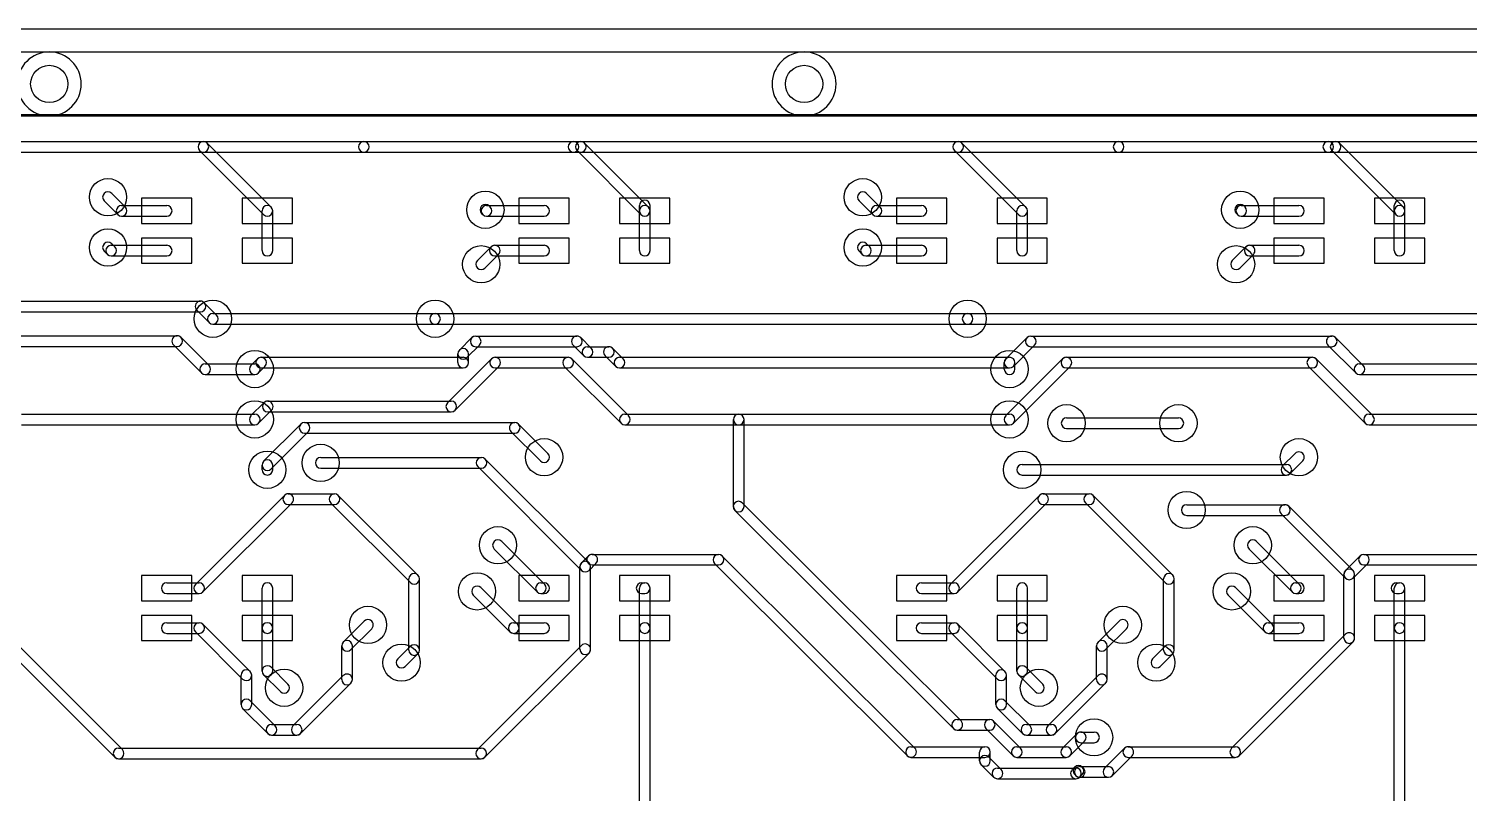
# Model space of a CAD drawing. Extents: x 67 to 209, y -168 to -95.
# Drawn here: x 140.51 to 174.86, y -113.41 to -95.19 of the extents above; entities that cross this region are included whole.
import ezdxf

# ---------------------------------------------------------------- set-up
doc = ezdxf.new("R2010")
doc.units = 0
doc.header["$MEASUREMENT"] = 0
doc.layers.add('BLACK', color=250, linetype='CONTINUOUS')

msp = doc.modelspace()

# ---------------------------------------------------------------- linework, layer by layer
at = {"layer": 'BLACK'}
for p, q in [((67.685, -95.185), (209.315, -95.185)), ((67.685, -95.185), (209.315, -95.185)), ((123, -95.738), (141, -95.738)), ((141, -95.738), (159, -95.738)), ((159, -95.738), (177, -95.738)), ((123, -97.262), (141, -97.262)), ((144.675, -97.238), (135.675, -97.238)), ((144.675, -97.238), (135.675, -97.238)), ((141, -97.262), (159, -97.262)), ((148.5, -97.238), (144.675, -97.238)), ((148.5, -97.238), (144.675, -97.238)), ((153.5, -97.238), (148.5, -97.238)), ((153.5, -97.238), (148.5, -97.238)), ((153.675, -97.238), (153.5, -97.238)), ((153.675, -97.238), (153.5, -97.238)), ((162.675, -97.238), (153.675, -97.238)), ((162.675, -97.238), (153.675, -97.238)), ((159, -97.262), (177, -97.262)), ((166.5, -97.238), (162.675, -97.238)), ((166.5, -97.238), (162.675, -97.238)), ((171.5, -97.238), (166.5, -97.238)), ((171.5, -97.238), (166.5, -97.238)), ((171.675, -97.238), (171.5, -97.238)), ((171.675, -97.238), (171.5, -97.238)), ((180.675, -97.238), (171.675, -97.238)), ((180.675, -97.238), (171.675, -97.238)), ((135.675, -97.873), (144.675, -97.873)), ((135.675, -97.873), (144.675, -97.873)), ((144.675, -97.873), (148.5, -97.873)), ((148.5, -97.873), (153.5, -97.873)), ((148.5, -97.873), (153.5, -97.873)), ((153.5, -97.873), (153.675, -97.873)), ((153.5, -97.873), (153.675, -97.873)), ((153.5, -97.873), (153.675, -97.873)), ((153.675, -97.873), (162.675, -97.873)), ((153.675, -97.873), (162.675, -97.873)), ((162.675, -97.873), (166.5, -97.873)), ((166.5, -97.873), (171.5, -97.873)), ((166.5, -97.873), (171.5, -97.873)), ((171.5, -97.873), (171.675, -97.873)), ((171.5, -97.873), (171.675, -97.873)), ((171.5, -97.873), (171.675, -97.873)), ((171.675, -97.873), (180.675, -97.873)), ((171.675, -97.873), (180.675, -97.873)), ((135.675, -98.127), (144.675, -98.127)), ((135.675, -98.127), (144.675, -98.127)), ((144.585, -98.0898), (146.11, -99.6148)), ((144.675, -98.127), (148.5, -98.127)), ((144.765, -97.9102), (146.29, -99.4352)), ((148.5, -98.127), (153.5, -98.127)), ((148.5, -98.127), (153.5, -98.127)), ((153.5, -98.127), (153.675, -98.127)), ((153.5, -98.127), (153.675, -98.127)), ((153.5, -98.127), (153.675, -98.127)), ((153.585, -98.0898), (155.11, -99.6148)), ((153.675, -98.127), (162.675, -98.127)), ((153.675, -98.127), (162.675, -98.127)), ((153.765, -97.9102), (155.29, -99.4352)), ((162.585, -98.0898), (164.11, -99.6148)), ((162.675, -98.127), (166.5, -98.127)), ((162.765, -97.9102), (164.29, -99.4352)), ((166.5, -98.127), (171.5, -98.127)), ((166.5, -98.127), (171.5, -98.127)), ((171.5, -98.127), (171.675, -98.127)), ((171.5, -98.127), (171.675, -98.127)), ((171.5, -98.127), (171.675, -98.127)), ((171.585, -98.0898), (173.11, -99.6148)), ((171.675, -98.127), (180.675, -98.127)), ((171.675, -98.127), (180.675, -98.127)), ((171.765, -97.9102), (173.29, -99.4352)), ((142.49, -99.1102), (142.815, -99.4352)), ((143.2, -99.225), (143.2, -99.825)), ((144.4, -99.225), (143.2, -99.225)), ((144.4, -99.825), (144.4, -99.225)), ((145.6, -99.225), (145.6, -99.825)), ((146.8, -99.225), (145.6, -99.225)), ((146.8, -99.825), (146.8, -99.225)), ((152.2, -99.225), (152.2, -99.825)), ((153.4, -99.225), (152.2, -99.225)), ((153.4, -99.825), (153.4, -99.225)), ((154.6, -99.225), (154.6, -99.825)), ((155.8, -99.225), (154.6, -99.225)), ((155.8, -99.825), (155.8, -99.225)), ((160.49, -99.1102), (160.815, -99.4352)), ((161.2, -99.225), (161.2, -99.825)), ((162.4, -99.225), (161.2, -99.225)), ((162.4, -99.825), (162.4, -99.225)), ((163.6, -99.225), (163.6, -99.825)), ((164.8, -99.225), (163.6, -99.225)), ((164.8, -99.825), (164.8, -99.225)), ((170.2, -99.225), (170.2, -99.825)), ((171.4, -99.225), (170.2, -99.225)), ((171.4, -99.825), (171.4, -99.225)), ((172.6, -99.225), (172.6, -99.825)), ((173.8, -99.225), (172.6, -99.225)), ((173.8, -99.825), (173.8, -99.225)), ((142.31, -99.2898), (142.635, -99.6148)), ((142.725, -99.398), (143.8, -99.398)), ((146.073, -100.475), (146.073, -99.525)), ((146.073, -100.475), (146.073, -99.525)), ((146.327, -100.475), (146.327, -99.525)), ((146.327, -100.475), (146.327, -99.525)), ((151.31, -99.5898), (151.335, -99.6148)), ((151.425, -99.398), (152.8, -99.398)), ((151.49, -99.4102), (151.515, -99.4352)), ((155.073, -99.525), (155.073, -99.4)), ((155.073, -100.475), (155.073, -99.525)), ((155.073, -100.475), (155.073, -99.525)), ((155.073, -100.475), (155.073, -99.525)), ((155.327, -99.525), (155.327, -99.4)), ((155.327, -100.475), (155.327, -99.525)), ((155.327, -100.475), (155.327, -99.525)), ((155.327, -100.475), (155.327, -99.525)), ((160.31, -99.2898), (160.635, -99.6148)), ((160.725, -99.398), (161.8, -99.398)), ((164.073, -100.475), (164.073, -99.525)), ((164.073, -100.475), (164.073, -99.525)), ((164.327, -100.475), (164.327, -99.525)), ((164.327, -100.475), (164.327, -99.525)), ((169.31, -99.5898), (169.335, -99.6148)), ((169.425, -99.398), (170.8, -99.398)), ((169.49, -99.4102), (169.515, -99.4352)), ((173.073, -99.525), (173.073, -99.4)), ((173.073, -100.475), (173.073, -99.525)), ((173.073, -100.475), (173.073, -99.525)), ((173.073, -100.475), (173.073, -99.525)), ((173.327, -99.525), (173.327, -99.4)), ((173.327, -100.475), (173.327, -99.525)), ((173.327, -100.475), (173.327, -99.525)), ((173.327, -100.475), (173.327, -99.525)), ((142.725, -99.652), (143.8, -99.652)), ((143.2, -99.825), (144.4, -99.825)), ((145.6, -99.825), (146.8, -99.825)), ((151.425, -99.652), (152.8, -99.652)), ((152.2, -99.825), (153.4, -99.825)), ((154.6, -99.825), (155.8, -99.825)), ((160.725, -99.652), (161.8, -99.652)), ((161.2, -99.825), (162.4, -99.825)), ((163.6, -99.825), (164.8, -99.825)), ((169.425, -99.652), (170.8, -99.652)), ((170.2, -99.825), (171.4, -99.825)), ((172.6, -99.825), (173.8, -99.825)), ((143.2, -100.175), (143.2, -100.775)), ((144.4, -100.175), (143.2, -100.175)), ((144.4, -100.775), (144.4, -100.175)), ((145.6, -100.175), (145.6, -100.775)), ((146.8, -100.175), (145.6, -100.175)), ((146.8, -100.775), (146.8, -100.175)), ((152.2, -100.175), (152.2, -100.775)), ((153.4, -100.175), (152.2, -100.175)), ((153.4, -100.775), (153.4, -100.175)), ((154.6, -100.175), (154.6, -100.775)), ((155.8, -100.175), (154.6, -100.175)), ((155.8, -100.775), (155.8, -100.175)), ((161.2, -100.175), (161.2, -100.775)), ((162.4, -100.175), (161.2, -100.175)), ((162.4, -100.775), (162.4, -100.175)), ((163.6, -100.175), (163.6, -100.775)), ((164.8, -100.175), (163.6, -100.175)), ((164.8, -100.775), (164.8, -100.175)), ((170.2, -100.175), (170.2, -100.775)), ((171.4, -100.175), (170.2, -100.175)), ((171.4, -100.775), (171.4, -100.175)), ((172.6, -100.175), (172.6, -100.775)), ((173.8, -100.175), (172.6, -100.175)), ((173.8, -100.775), (173.8, -100.175)), ((142.31, -100.49), (142.385, -100.565)), ((142.475, -100.348), (143.8, -100.348)), ((142.475, -100.602), (143.8, -100.602)), ((142.49, -100.31), (142.565, -100.385)), ((151.21, -100.71), (151.535, -100.385)), ((151.39, -100.89), (151.715, -100.565)), ((151.625, -100.348), (152.8, -100.348)), ((151.625, -100.602), (152.8, -100.602)), ((160.31, -100.49), (160.385, -100.565)), ((160.475, -100.348), (161.8, -100.348)), ((160.475, -100.602), (161.8, -100.602)), ((160.49, -100.31), (160.565, -100.385)), ((169.21, -100.71), (169.535, -100.385)), ((169.39, -100.89), (169.715, -100.565)), ((169.625, -100.348), (170.8, -100.348)), ((169.625, -100.602), (170.8, -100.602)), ((143.2, -100.775), (144.4, -100.775)), ((145.6, -100.775), (146.8, -100.775)), ((152.2, -100.775), (153.4, -100.775)), ((154.6, -100.775), (155.8, -100.775)), ((161.2, -100.775), (162.4, -100.775)), ((163.6, -100.775), (164.8, -100.775)), ((170.2, -100.775), (171.4, -100.775)), ((172.6, -100.775), (173.8, -100.775)), ((127.194, -101.679), (144.606, -101.679)), ((127.194, -101.933), (144.606, -101.933)), ((144.81, -102.19), (144.516, -101.896)), ((144.99, -102.01), (144.696, -101.716)), ((144.9, -101.973), (150.2, -101.973)), ((150.2, -101.973), (162.9, -101.973)), ((162.9, -101.973), (180.9, -101.973)), ((144.9, -102.227), (150.2, -102.227)), ((150.2, -102.227), (162.9, -102.227)), ((162.9, -102.227), (180.9, -102.227)), ((131.103, -102.505), (144.051, -102.505)), ((144.809, -103.21), (144.141, -102.542)), ((151.078, -102.548), (150.78, -102.846)), ((151.168, -102.511), (153.582, -102.511)), ((153.926, -102.802), (153.672, -102.548)), ((164.318, -102.548), (163.81, -103.056)), ((164.408, -102.511), (171.582, -102.511)), ((172.335, -103.21), (171.672, -102.548)), ((131.103, -102.759), (144.051, -102.759)), ((144.629, -103.39), (143.961, -102.722)), ((146.054, -103.019), (150.87, -103.019)), ((150.743, -103.146), (150.743, -102.936)), ((151.258, -102.728), (150.96, -103.026)), ((150.997, -103.146), (150.997, -102.936)), ((151.168, -102.765), (153.582, -102.765)), ((151.632, -103.019), (153.372, -103.019)), ((153.746, -102.982), (153.492, -102.728)), ((153.836, -102.765), (154.343, -102.765)), ((153.836, -103.019), (154.343, -103.019)), ((154.507, -103.236), (154.253, -102.982)), ((154.687, -103.056), (154.433, -102.802)), ((154.597, -103.019), (163.9, -103.019)), ((164.498, -102.728), (163.99, -103.236)), ((164.408, -102.765), (171.582, -102.765)), ((165.254, -103.019), (171.118, -103.019)), ((172.155, -103.39), (171.492, -102.728)), ((144.719, -103.173), (145.9, -103.173)), ((145.964, -103.056), (145.81, -103.21)), ((146.144, -103.236), (145.99, -103.39)), ((146.054, -103.273), (150.87, -103.273)), ((150.497, -104.101), (151.542, -103.056)), ((150.677, -104.281), (151.722, -103.236)), ((151.632, -103.273), (153.372, -103.273)), ((153.282, -103.236), (154.636, -104.59)), ((153.462, -103.056), (154.816, -104.41)), ((154.597, -103.273), (163.9, -103.273)), ((163.773, -103.3), (163.773, -103.146)), ((163.81, -104.41), (165.164, -103.056)), ((163.99, -104.59), (165.344, -103.236)), ((164.027, -103.3), (164.027, -103.146)), ((165.254, -103.273), (171.118, -103.273)), ((171.028, -103.236), (172.382, -104.59)), ((171.208, -103.056), (172.562, -104.41)), ((172.245, -103.173), (181.9, -103.173)), ((144.719, -103.427), (145.9, -103.427)), ((172.245, -103.427), (181.9, -103.427)), ((146.209, -104.064), (150.587, -104.064)), ((140.341, -104.373), (145.9, -104.373)), ((145.81, -104.41), (146.119, -104.101)), ((145.99, -104.59), (146.299, -104.281)), ((146.209, -104.318), (150.587, -104.318)), ((154.726, -104.373), (157.44, -104.373)), ((157.44, -104.373), (163.9, -104.373)), ((172.472, -104.373), (181.9, -104.373)), ((140.341, -104.627), (145.9, -104.627)), ((146.999, -104.61), (146.11, -105.499)), ((147.089, -104.573), (152.1, -104.573)), ((152.89, -105.31), (152.19, -104.61)), ((154.726, -104.627), (157.44, -104.627)), ((157.313, -106.575), (157.313, -104.5)), ((157.44, -104.627), (163.9, -104.627)), ((157.567, -106.575), (157.567, -104.5)), ((165.259, -104.463), (167.926, -104.463)), ((165.259, -104.717), (167.926, -104.717)), ((172.472, -104.627), (181.9, -104.627)), ((147.179, -104.79), (146.29, -105.679)), ((147.089, -104.827), (152.1, -104.827)), ((152.71, -105.49), (152.01, -104.79)), ((147.472, -105.409), (151.308, -105.409)), ((151.398, -105.446), (153.871, -107.92)), ((170.41, -105.61), (170.71, -105.31)), ((146.073, -105.7), (146.073, -105.589)), ((146.327, -105.7), (146.327, -105.589)), ((147.472, -105.663), (151.308, -105.663)), ((151.218, -105.626), (153.691, -108.1)), ((164.2, -105.573), (170.5, -105.573)), ((170.59, -105.79), (170.89, -105.49)), ((164.2, -105.827), (170.5, -105.827)), ((144.485, -108.435), (146.61, -106.31)), ((146.7, -106.273), (147.8, -106.273)), ((147.89, -106.31), (149.79, -108.21)), ((162.485, -108.435), (164.61, -106.31)), ((164.7, -106.273), (165.8, -106.273)), ((165.89, -106.31), (167.79, -108.21)), ((136.773, -106.764), (142.563, -112.554)), ((136.953, -106.584), (142.743, -112.374)), ((144.665, -108.615), (146.79, -106.49)), ((146.7, -106.527), (147.8, -106.527)), ((147.71, -106.49), (149.61, -108.39)), ((157.346, -106.669), (162.565, -111.87)), ((157.525, -106.489), (162.744, -111.69)), ((162.665, -108.615), (164.79, -106.49)), ((164.7, -106.527), (165.8, -106.527)), ((165.71, -106.49), (167.61, -108.39)), ((168.123, -106.533), (170.466, -106.533)), ((168.123, -106.787), (170.466, -106.787)), ((171.91, -108.284), (170.376, -106.75)), ((172.09, -108.104), (170.556, -106.57)), ((151.79, -107.41), (152.815, -108.435)), ((169.79, -107.41), (170.815, -108.435)), ((151.61, -107.59), (152.635, -108.615)), ((153.691, -107.92), (153.857, -107.754)), ((153.947, -107.717), (156.96, -107.717)), ((157.046, -107.758), (161.642, -112.338)), ((169.61, -107.59), (170.635, -108.615)), ((171.91, -108.104), (172.261, -107.754)), ((172.351, -107.717), (175.412, -107.717)), ((153.654, -109.981), (153.654, -108.01)), ((153.871, -108.1), (154.037, -107.934)), ((153.908, -109.981), (153.908, -108.01)), ((153.947, -107.971), (156.96, -107.971)), ((156.867, -107.938), (161.463, -112.518)), ((171.873, -109.714), (171.873, -108.194)), ((172.09, -108.284), (172.441, -107.934)), ((172.127, -109.714), (172.127, -108.194)), ((172.351, -107.971), (175.412, -107.971)), ((143.2, -108.225), (143.2, -108.825)), ((144.4, -108.225), (143.2, -108.225)), ((143.8, -108.398), (144.575, -108.398)), ((144.4, -108.825), (144.4, -108.225)), ((145.6, -108.225), (145.6, -108.825)), ((146.8, -108.225), (145.6, -108.225)), ((146.073, -109.475), (146.073, -108.525)), ((146.327, -109.475), (146.327, -108.525)), ((146.8, -108.825), (146.8, -108.225)), ((149.573, -110), (149.573, -108.3)), ((149.827, -110), (149.827, -108.3)), ((151.29, -108.51), (152.165, -109.385)), ((152.2, -108.225), (152.2, -108.825)), ((153.4, -108.225), (152.2, -108.225)), ((152.725, -108.398), (152.8, -108.398)), ((153.4, -108.825), (153.4, -108.225)), ((154.6, -108.225), (154.6, -108.825)), ((155.8, -108.225), (154.6, -108.225)), ((155.073, -109.475), (155.073, -108.525)), ((155.125, -108.398), (155.2, -108.398)), ((155.327, -109.475), (155.327, -108.525)), ((155.8, -108.825), (155.8, -108.225)), ((161.2, -108.225), (161.2, -108.825)), ((162.4, -108.225), (161.2, -108.225)), ((161.8, -108.398), (162.575, -108.398)), ((162.4, -108.825), (162.4, -108.225)), ((163.6, -108.225), (163.6, -108.825)), ((164.8, -108.225), (163.6, -108.225)), ((164.073, -109.475), (164.073, -108.525)), ((164.327, -109.475), (164.327, -108.525)), ((164.8, -108.825), (164.8, -108.225)), ((167.573, -110), (167.573, -108.3)), ((167.827, -110), (167.827, -108.3)), ((169.29, -108.51), (170.165, -109.385)), ((170.2, -108.225), (170.2, -108.825)), ((171.4, -108.225), (170.2, -108.225)), ((170.725, -108.398), (170.8, -108.398)), ((171.4, -108.825), (171.4, -108.225)), ((172.6, -108.225), (172.6, -108.825)), ((173.8, -108.225), (172.6, -108.225)), ((173.073, -109.475), (173.073, -108.525)), ((173.125, -108.398), (173.2, -108.398)), ((173.327, -109.475), (173.327, -108.525)), ((173.8, -108.825), (173.8, -108.225)), ((143.2, -108.825), (144.4, -108.825)), ((143.8, -108.652), (144.575, -108.652)), ((145.6, -108.825), (146.8, -108.825)), ((151.11, -108.69), (151.985, -109.565)), ((152.2, -108.825), (153.4, -108.825)), ((152.725, -108.652), (152.8, -108.652)), ((154.6, -108.825), (155.8, -108.825)), ((155.125, -108.652), (155.2, -108.652)), ((161.2, -108.825), (162.4, -108.825)), ((161.8, -108.652), (162.575, -108.652)), ((163.6, -108.825), (164.8, -108.825)), ((169.11, -108.69), (169.985, -109.565)), ((170.2, -108.825), (171.4, -108.825)), ((170.725, -108.652), (170.8, -108.652)), ((172.6, -108.825), (173.8, -108.825)), ((173.125, -108.652), (173.2, -108.652)), ((143.2, -109.175), (143.2, -109.775)), ((144.4, -109.175), (143.2, -109.175)), ((144.4, -109.775), (144.4, -109.175)), ((145.6, -109.175), (145.6, -109.775)), ((146.8, -109.175), (145.6, -109.175)), ((146.8, -109.775), (146.8, -109.175)), ((152.2, -109.175), (152.2, -109.775)), ((153.4, -109.175), (152.2, -109.175)), ((153.4, -109.775), (153.4, -109.175)), ((154.6, -109.175), (154.6, -109.775)), ((155.8, -109.175), (154.6, -109.175)), ((155.8, -109.775), (155.8, -109.175)), ((161.2, -109.175), (161.2, -109.775)), ((162.4, -109.175), (161.2, -109.175)), ((162.4, -109.775), (162.4, -109.175)), ((163.6, -109.175), (163.6, -109.775)), ((164.8, -109.175), (163.6, -109.175)), ((164.8, -109.775), (164.8, -109.175)), ((170.2, -109.175), (170.2, -109.775)), ((171.4, -109.175), (170.2, -109.175)), ((171.4, -109.775), (171.4, -109.175)), ((172.6, -109.175), (172.6, -109.775)), ((173.8, -109.175), (172.6, -109.175)), ((173.8, -109.775), (173.8, -109.175)), ((143.8, -109.348), (144.575, -109.348)), ((144.485, -109.565), (145.61, -110.69)), ((144.665, -109.385), (145.79, -110.51)), ((146.073, -110.5), (146.073, -109.475)), ((146.327, -110.5), (146.327, -109.475)), ((148.01, -109.81), (148.51, -109.31)), ((148.19, -109.99), (148.69, -109.49)), ((152.075, -109.348), (152.8, -109.348)), ((155.073, -117.525), (155.073, -109.475)), ((155.327, -117.525), (155.327, -109.475)), ((161.8, -109.348), (162.575, -109.348)), ((162.485, -109.565), (163.61, -110.69)), ((162.665, -109.385), (163.79, -110.51)), ((164.073, -110.5), (164.073, -109.475)), ((164.327, -110.5), (164.327, -109.475)), ((166.01, -109.81), (166.51, -109.31)), ((166.19, -109.99), (166.69, -109.49)), ((170.075, -109.348), (170.8, -109.348)), ((173.073, -117.525), (173.073, -109.475)), ((173.327, -117.525), (173.327, -109.475)), ((143.2, -109.775), (144.4, -109.775)), ((143.8, -109.602), (144.575, -109.602)), ((145.6, -109.775), (146.8, -109.775)), ((147.973, -110.7), (147.973, -109.9)), ((148.227, -110.7), (148.227, -109.9)), ((149.61, -109.91), (149.31, -110.21)), ((151.208, -112.374), (153.691, -109.891)), ((152.075, -109.602), (152.8, -109.602)), ((152.2, -109.775), (153.4, -109.775)), ((154.6, -109.775), (155.8, -109.775)), ((161.2, -109.775), (162.4, -109.775)), ((161.8, -109.602), (162.575, -109.602)), ((163.6, -109.775), (164.8, -109.775)), ((165.973, -110.7), (165.973, -109.9)), ((166.227, -110.7), (166.227, -109.9)), ((167.61, -109.91), (167.31, -110.21)), ((169.192, -112.342), (171.91, -109.624)), ((169.372, -112.522), (172.09, -109.804)), ((170.075, -109.602), (170.8, -109.602)), ((170.2, -109.775), (171.4, -109.775)), ((172.6, -109.775), (173.8, -109.775)), ((149.79, -110.09), (149.49, -110.39)), ((151.388, -112.554), (153.871, -110.071)), ((167.79, -110.09), (167.49, -110.39)), ((145.573, -111.3), (145.573, -110.6)), ((145.827, -111.3), (145.827, -110.6)), ((146.11, -110.59), (146.51, -110.99)), ((146.29, -110.41), (146.69, -110.81)), ((163.573, -111.3), (163.573, -110.6)), ((163.827, -111.3), (163.827, -110.6)), ((164.11, -110.59), (164.51, -110.99)), ((164.29, -110.41), (164.69, -110.81)), ((146.81, -111.81), (148.01, -110.61)), ((146.99, -111.99), (148.19, -110.79)), ((164.81, -111.81), (166.01, -110.61)), ((164.99, -111.99), (166.19, -110.79)), ((145.79, -111.21), (146.39, -111.81)), ((163.79, -111.21), (164.39, -111.81)), ((145.61, -111.39), (146.21, -111.99)), ((163.61, -111.39), (164.21, -111.99)), ((146.3, -111.773), (146.9, -111.773)), ((162.65, -111.657), (163.426, -111.657)), ((162.65, -111.911), (163.426, -111.911)), ((163.336, -111.874), (163.984, -112.522)), ((163.516, -111.694), (164.164, -112.342)), ((164.3, -111.773), (164.9, -111.773)), ((165.599, -111.954), (165.914, -111.954)), ((146.3, -112.027), (146.9, -112.027)), ((161.549, -112.305), (163.312, -112.305)), ((164.074, -112.305), (165.248, -112.305)), ((164.3, -112.027), (164.9, -112.027)), ((165.158, -112.342), (165.509, -111.991)), ((165.338, -112.522), (165.689, -112.171)), ((165.599, -112.208), (165.914, -112.208)), ((166.731, -112.305), (169.282, -112.305)), ((142.653, -112.337), (151.298, -112.337)), ((142.653, -112.591), (151.298, -112.591)), ((161.549, -112.559), (163.312, -112.559)), ((163.185, -112.643), (163.185, -112.432)), ((163.402, -112.553), (163.7, -112.85)), ((163.439, -112.643), (163.439, -112.432)), ((164.074, -112.559), (165.248, -112.559)), ((166.166, -112.817), (166.641, -112.342)), ((166.346, -112.997), (166.821, -112.522)), ((166.731, -112.559), (169.282, -112.559)), ((163.222, -112.733), (163.52, -113.03)), ((163.61, -112.813), (165.482, -112.813)), ((165.393, -112.849), (165.455, -112.788)), ((165.454, -112.969), (165.482, -112.997)), ((165.571, -113.031), (165.633, -112.97)), ((165.572, -112.78), (166.256, -112.78)), ((165.634, -112.789), (165.662, -112.817)), ((163.61, -113.067), (165.482, -113.067)), ((165.572, -113.034), (166.256, -113.034))]:
    msp.add_line(p, q, dxfattribs=at)
for centre in [(141, -96.5), (159, -96.5), (142.4, -99.2), (160.4, -99.2), (151.4, -99.5), (169.4, -99.5), (142.4, -100.4), (160.4, -100.4), (151.3, -100.8), (169.3, -100.8), (144.9, -102.1), (150.2, -102.1), (162.9, -102.1), (145.9, -103.3), (163.9, -103.3), (145.9, -104.5), (163.9, -104.5), (165.259, -104.59), (167.926, -104.59), (147.472, -105.536), (152.8, -105.4), (170.8, -105.4), (146.2, -105.7), (164.2, -105.7), (168.123, -106.66), (151.7, -107.5), (169.7, -107.5), (151.2, -108.6), (169.2, -108.6), (148.6, -109.4), (166.6, -109.4), (149.4, -110.3), (167.4, -110.3), (146.6, -110.9), (164.6, -110.9), (165.914, -112.081)]:
    msp.add_circle(centre, 0.4445, dxfattribs=at)
for centre, radius, start, end in [((141, -96.5), 0.762, 90, 270), ((141, -96.5), 0.762, 270, 450), ((159, -96.5), 0.762, 90, 270), ((159, -96.5), 0.762, 270, 450), ((144.675, -98), 0.127, 45, 225), ((144.675, -98), 0.127, 90, 270), ((144.675, -98), 0.127, 270, 450), ((144.675, -98), 0.127, 270, 450), ((148.5, -98), 0.127, 90, 270), ((148.5, -98), 0.127, 90, 270), ((148.5, -98), 0.127, 270, 450), ((153.5, -98), 0.127, 90, 270), ((153.5, -98), 0.127, 90, 270), ((153.5, -98), 0.127, 90, 270), ((153.5, -98), 0.127, 270, 450), ((153.5, -98), 0.127, 270, 450), ((153.675, -98), 0.127, 90, 270), ((153.675, -98), 0.127, 90, 270), ((153.675, -98), 0.127, 45, 225), ((153.675, -98), 0.127, 270, 450), ((153.675, -98), 0.127, 270, 450), ((153.675, -98), 0.127, 270, 450), ((162.675, -98), 0.127, 45, 225), ((162.675, -98), 0.127, 90, 270), ((162.675, -98), 0.127, 270, 450), ((162.675, -98), 0.127, 270, 450), ((166.5, -98), 0.127, 90, 270), ((166.5, -98), 0.127, 90, 270), ((166.5, -98), 0.127, 270, 450), ((171.5, -98), 0.127, 90, 270), ((171.5, -98), 0.127, 90, 270), ((171.5, -98), 0.127, 90, 270), ((171.5, -98), 0.127, 270, 450), ((171.5, -98), 0.127, 270, 450), ((171.675, -98), 0.127, 90, 270), ((171.675, -98), 0.127, 90, 270), ((171.675, -98), 0.127, 45, 225), ((171.675, -98), 0.127, 270, 450), ((171.675, -98), 0.127, 270, 450), ((171.675, -98), 0.127, 270, 450), ((142.4, -99.2), 0.127, 45, 225), ((160.4, -99.2), 0.127, 45, 225), ((142.725, -99.525), 0.127, 90, 270), ((142.725, -99.525), 0.127, 225, 405), ((143.8, -99.525), 0.127, 270, 450), ((146.2, -99.525), 0.127, 360, 540), ((146.2, -99.525), 0.127, 360, 540), ((146.2, -99.525), 0.127, 225, 405), ((151.4, -99.5), 0.127, 45, 225), ((151.425, -99.525), 0.127, 90, 270), ((151.425, -99.525), 0.127, 225, 405), ((152.8, -99.525), 0.127, 270, 450), ((155.2, -99.4), 0.127, 360, 540), ((155.2, -99.525), 0.127, 360, 540), ((155.2, -99.525), 0.127, 360, 540), ((155.2, -99.525), 0.127, 360, 540), ((155.2, -99.525), 0.127, 180, 360), ((155.2, -99.525), 0.127, 225, 405), ((160.725, -99.525), 0.127, 90, 270), ((160.725, -99.525), 0.127, 225, 405), ((161.8, -99.525), 0.127, 270, 450), ((164.2, -99.525), 0.127, 360, 540), ((164.2, -99.525), 0.127, 360, 540), ((164.2, -99.525), 0.127, 225, 405), ((169.4, -99.5), 0.127, 45, 225), ((169.425, -99.525), 0.127, 90, 270), ((169.425, -99.525), 0.127, 225, 405), ((170.8, -99.525), 0.127, 270, 450), ((173.2, -99.4), 0.127, 360, 540), ((173.2, -99.525), 0.127, 360, 540), ((173.2, -99.525), 0.127, 360, 540), ((173.2, -99.525), 0.127, 360, 540), ((173.2, -99.525), 0.127, 180, 360), ((173.2, -99.525), 0.127, 225, 405), ((142.4, -100.4), 0.127, 45, 225), ((160.4, -100.4), 0.127, 45, 225), ((142.475, -100.475), 0.127, 90, 270), ((142.475, -100.475), 0.127, 225, 405), ((143.8, -100.475), 0.127, 270, 450), ((146.2, -100.475), 0.127, 180, 360), ((146.2, -100.475), 0.127, 180, 360), ((151.625, -100.475), 0.127, 90, 270), ((151.625, -100.475), 0.127, 315, 495), ((152.8, -100.475), 0.127, 270, 450), ((155.2, -100.475), 0.127, 180, 360), ((155.2, -100.475), 0.127, 180, 360), ((155.2, -100.475), 0.127, 180, 360), ((160.475, -100.475), 0.127, 90, 270), ((160.475, -100.475), 0.127, 225, 405), ((161.8, -100.475), 0.127, 270, 450), ((164.2, -100.475), 0.127, 180, 360), ((164.2, -100.475), 0.127, 180, 360), ((169.625, -100.475), 0.127, 90, 270), ((169.625, -100.475), 0.127, 315, 495), ((170.8, -100.475), 0.127, 270, 450), ((173.2, -100.475), 0.127, 180, 360), ((173.2, -100.475), 0.127, 180, 360), ((173.2, -100.475), 0.127, 180, 360), ((151.3, -100.8), 0.127, 135, 315), ((169.3, -100.8), 0.127, 135, 315), ((144.606, -101.806), 0.127, 405, 585), ((144.606, -101.806), 0.127, 270, 450), ((144.9, -102.1), 0.127, 90, 270), ((144.9, -102.1), 0.127, 225, 405), ((150.2, -102.1), 0.127, 90, 270), ((150.2, -102.1), 0.127, 270, 450), ((162.9, -102.1), 0.127, 90, 270), ((162.9, -102.1), 0.127, 270, 450), ((144.051, -102.632), 0.127, 405, 585), ((144.051, -102.632), 0.127, 270, 450), ((151.168, -102.638), 0.127, 90, 270), ((151.168, -102.638), 0.127, -45, 135), ((153.582, -102.638), 0.127, 405, 585), ((153.582, -102.638), 0.127, 270, 450), ((164.408, -102.638), 0.127, 90, 270), ((164.408, -102.638), 0.127, -45, 135), ((171.582, -102.638), 0.127, 405, 585), ((171.582, -102.638), 0.127, 270, 450), ((146.054, -103.146), 0.127, 90, 270), ((146.054, -103.146), 0.127, -45, 135), ((150.87, -102.936), 0.127, 360, 540), ((150.87, -102.936), 0.127, 135, 315), ((150.87, -103.146), 0.127, 270, 450), ((151.632, -103.146), 0.127, 90, 270), ((151.632, -103.146), 0.127, 315, 495), ((153.372, -103.146), 0.127, 45, 225), ((153.372, -103.146), 0.127, 270, 450), ((153.836, -102.892), 0.127, 90, 270), ((153.836, -102.892), 0.127, 225, 405), ((154.343, -102.892), 0.127, 405, 585), ((154.343, -102.892), 0.127, 270, 450), ((154.597, -103.146), 0.127, 90, 270), ((163.9, -103.146), 0.127, 360, 540), ((163.9, -103.146), 0.127, 270, 450), ((165.254, -103.146), 0.127, 90, 270), ((165.254, -103.146), 0.127, 315, 495), ((171.118, -103.146), 0.127, 45, 225), ((171.118, -103.146), 0.127, 270, 450), ((144.719, -103.3), 0.127, 90, 270), ((144.719, -103.3), 0.127, 225, 405), ((145.9, -103.3), 0.127, 135, 315), ((145.9, -103.3), 0.127, 270, 450), ((150.87, -103.146), 0.127, 180, 360), ((154.597, -103.146), 0.127, 225, 405), ((163.9, -103.146), 0.127, 135, 315), ((163.9, -103.3), 0.127, 180, 360), ((172.245, -103.3), 0.127, 90, 270), ((172.245, -103.3), 0.127, 225, 405), ((146.209, -104.191), 0.127, 90, 270), ((146.209, -104.191), 0.127, 315, 495), ((150.587, -104.191), 0.127, 270, 450), ((145.9, -104.5), 0.127, 135, 315), ((145.9, -104.5), 0.127, 270, 450), ((150.587, -104.191), 0.127, 135, 315), ((154.726, -104.5), 0.127, 90, 270), ((154.726, -104.5), 0.127, 225, 405), ((157.44, -104.5), 0.127, 90, 270), ((157.44, -104.5), 0.127, 360, 540), ((157.44, -104.5), 0.127, 270, 450), ((163.9, -104.5), 0.127, 135, 315), ((163.9, -104.5), 0.127, 270, 450), ((172.472, -104.5), 0.127, 90, 270), ((172.472, -104.5), 0.127, 225, 405), ((147.089, -104.7), 0.127, 90, 270), ((147.089, -104.7), 0.127, -45, 135), ((152.1, -104.7), 0.127, 405, 585), ((152.1, -104.7), 0.127, 270, 450), ((165.259, -104.59), 0.127, 90, 270), ((167.926, -104.59), 0.127, 270, 450), ((147.472, -105.536), 0.127, 90, 270), ((151.308, -105.536), 0.127, 45, 225), ((151.308, -105.536), 0.127, 270, 450), ((152.8, -105.4), 0.127, 225, 405), ((170.8, -105.4), 0.127, 315, 495), ((146.2, -105.589), 0.127, 360, 540), ((146.2, -105.589), 0.127, 135, 315), ((146.2, -105.7), 0.127, 180, 360), ((164.2, -105.7), 0.127, 90, 270), ((170.5, -105.7), 0.127, 135, 315), ((170.5, -105.7), 0.127, 270, 450), ((146.7, -106.4), 0.127, 90, 270), ((146.7, -106.4), 0.127, 315, 495), ((147.8, -106.4), 0.127, 45, 225), ((147.8, -106.4), 0.127, 270, 450), ((157.436, -106.579), 0.127, 45.1, 225.1), ((164.7, -106.4), 0.127, 90, 270), ((164.7, -106.4), 0.127, 315, 495), ((165.8, -106.4), 0.127, 45, 225), ((165.8, -106.4), 0.127, 270, 450), ((157.44, -106.575), 0.127, 180, 360), ((168.123, -106.66), 0.127, 90, 270), ((170.466, -106.66), 0.127, 405, 585), ((170.466, -106.66), 0.127, 270, 450), ((151.7, -107.5), 0.127, 45, 225), ((169.7, -107.5), 0.127, 45, 225), ((153.947, -107.844), 0.127, 90, 270), ((153.947, -107.844), 0.127, 315, 495), ((156.956, -107.848), 0.127, 45.1, 225.1), ((156.96, -107.844), 0.127, 270, 450), ((172.351, -107.844), 0.127, 90, 270), ((172.351, -107.844), 0.127, 314.9, 494.9), ((149.7, -108.3), 0.127, 360, 540), ((153.781, -108.01), 0.127, 360, 540), ((153.781, -108.01), 0.127, 135, 315), ((153.781, -108.01), 0.127, 225, 405), ((167.7, -108.3), 0.127, 360, 540), ((172, -108.194), 0.127, 360, 540), ((172, -108.194), 0.127, 134.9, 314.9), ((172, -108.194), 0.127, 225, 405), ((143.8, -108.525), 0.127, 90, 270), ((144.575, -108.525), 0.127, 135, 315), ((144.575, -108.525), 0.127, 270, 450), ((146.2, -108.525), 0.127, 360, 540), ((149.7, -108.3), 0.127, 225, 405), ((151.2, -108.6), 0.127, 45, 225), ((152.725, -108.525), 0.127, 90, 270), ((152.725, -108.525), 0.127, 225, 405), ((152.8, -108.525), 0.127, 270, 450), ((155.125, -108.525), 0.127, 90, 270), ((155.2, -108.525), 0.127, 360, 540), ((155.2, -108.525), 0.127, 270, 450), ((161.8, -108.525), 0.127, 90, 270), ((162.575, -108.525), 0.127, 135, 315), ((162.575, -108.525), 0.127, 270, 450), ((164.2, -108.525), 0.127, 360, 540), ((167.7, -108.3), 0.127, 225, 405), ((169.2, -108.6), 0.127, 45, 225), ((170.725, -108.525), 0.127, 90, 270), ((170.725, -108.525), 0.127, 225, 405), ((170.8, -108.525), 0.127, 270, 450), ((173.125, -108.525), 0.127, 90, 270), ((173.2, -108.525), 0.127, 360, 540), ((173.2, -108.525), 0.127, 270, 450), ((143.8, -109.475), 0.127, 90, 270), ((144.575, -109.475), 0.127, 45, 225), ((144.575, -109.475), 0.127, 270, 450), ((146.2, -109.475), 0.127, 360, 540), ((146.2, -109.475), 0.127, 180, 360), ((148.6, -109.4), 0.127, 315, 495), ((152.075, -109.475), 0.127, 90, 270), ((152.075, -109.475), 0.127, 225, 405), ((152.8, -109.475), 0.127, 270, 450), ((155.2, -109.475), 0.127, 360, 540), ((155.2, -109.475), 0.127, 180, 360), ((161.8, -109.475), 0.127, 90, 270), ((162.575, -109.475), 0.127, 45, 225), ((162.575, -109.475), 0.127, 270, 450), ((164.2, -109.475), 0.127, 360, 540), ((164.2, -109.475), 0.127, 180, 360), ((166.6, -109.4), 0.127, 315, 495), ((170.075, -109.475), 0.127, 90, 270), ((170.075, -109.475), 0.127, 225, 405), ((170.8, -109.475), 0.127, 270, 450), ((173.2, -109.475), 0.127, 360, 540), ((173.2, -109.475), 0.127, 180, 360), ((148.1, -109.9), 0.127, 360, 540), ((148.1, -109.9), 0.127, 135, 315), ((149.7, -110), 0.127, -45, 135), ((153.781, -109.981), 0.127, 315, 495), ((166.1, -109.9), 0.127, 360, 540), ((166.1, -109.9), 0.127, 135, 315), ((167.7, -110), 0.127, -45, 135), ((172, -109.714), 0.127, 180, 360), ((172, -109.714), 0.127, 315, 495), ((149.4, -110.3), 0.127, 135, 315), ((149.7, -110), 0.127, 180, 360), ((153.781, -109.981), 0.127, 180, 360), ((167.4, -110.3), 0.127, 135, 315), ((167.7, -110), 0.127, 180, 360), ((145.7, -110.6), 0.127, 360, 540), ((145.7, -110.6), 0.127, 225, 405), ((146.2, -110.5), 0.127, 45, 225), ((146.2, -110.5), 0.127, 180, 360), ((148.1, -110.7), 0.127, 315, 495), ((163.7, -110.6), 0.127, 360, 540), ((163.7, -110.6), 0.127, 225, 405), ((164.2, -110.5), 0.127, 45, 225), ((164.2, -110.5), 0.127, 180, 360), ((166.1, -110.7), 0.127, 315, 495), ((146.6, -110.9), 0.127, 225, 405), ((148.1, -110.7), 0.127, 180, 360), ((164.6, -110.9), 0.127, 225, 405), ((166.1, -110.7), 0.127, 180, 360), ((145.7, -111.3), 0.127, 45, 225), ((163.7, -111.3), 0.127, 45, 225), ((145.7, -111.3), 0.127, 180, 360), ((163.7, -111.3), 0.127, 180, 360), ((146.3, -111.9), 0.127, 90, 270), ((146.3, -111.9), 0.127, 225, 405), ((146.9, -111.9), 0.127, 135, 315), ((146.9, -111.9), 0.127, 270, 450), ((162.65, -111.784), 0.127, 90, 270), ((162.654, -111.78), 0.127, 225.1, 405.1), ((163.426, -111.784), 0.127, 45, 225), ((163.426, -111.784), 0.127, 270, 450), ((164.3, -111.9), 0.127, 90, 270), ((164.3, -111.9), 0.127, 225, 405), ((164.9, -111.9), 0.127, 135, 315), ((164.9, -111.9), 0.127, 270, 450), ((165.599, -112.081), 0.127, 90, 270), ((165.599, -112.081), 0.127, 315, 495), ((165.914, -112.081), 0.127, 270, 450), ((161.549, -112.432), 0.127, 90, 270), ((163.312, -112.432), 0.127, 360, 540), ((163.312, -112.432), 0.127, 270, 450), ((164.074, -112.432), 0.127, 90, 270), ((165.248, -112.432), 0.127, 270, 450), ((166.731, -112.432), 0.127, 90, 270), ((166.731, -112.432), 0.127, 315, 495), ((169.282, -112.432), 0.127, 270, 450), ((142.653, -112.464), 0.127, 90, 270), ((142.653, -112.464), 0.127, 225, 405), ((151.298, -112.464), 0.127, 135, 315), ((151.298, -112.464), 0.127, 270, 450), ((161.553, -112.428), 0.127, 225.1, 405.1), ((163.312, -112.643), 0.127, 45.1, 225.1), ((163.312, -112.643), 0.127, 180, 360), ((164.074, -112.432), 0.127, 225, 405), ((165.248, -112.432), 0.127, 135, 315), ((169.282, -112.432), 0.127, 135, 315), ((163.61, -112.94), 0.127, 90, 270), ((163.61, -112.94), 0.127, 225.1, 405.1), ((165.482, -112.94), 0.127, 134.5, 314.5), ((165.544, -112.879), 0.127, 45, 225), ((165.572, -112.907), 0.127, 90, 270), ((165.544, -112.879), 0.127, 314.5, 494.5), ((165.482, -112.94), 0.127, 270, 450), ((165.572, -112.907), 0.127, 225, 405), ((166.256, -112.907), 0.127, 135, 315), ((166.256, -112.907), 0.127, 270, 450)]:
    msp.add_arc(centre, radius, start, end, dxfattribs=at)

doc.saveas('drawing.dxf')
